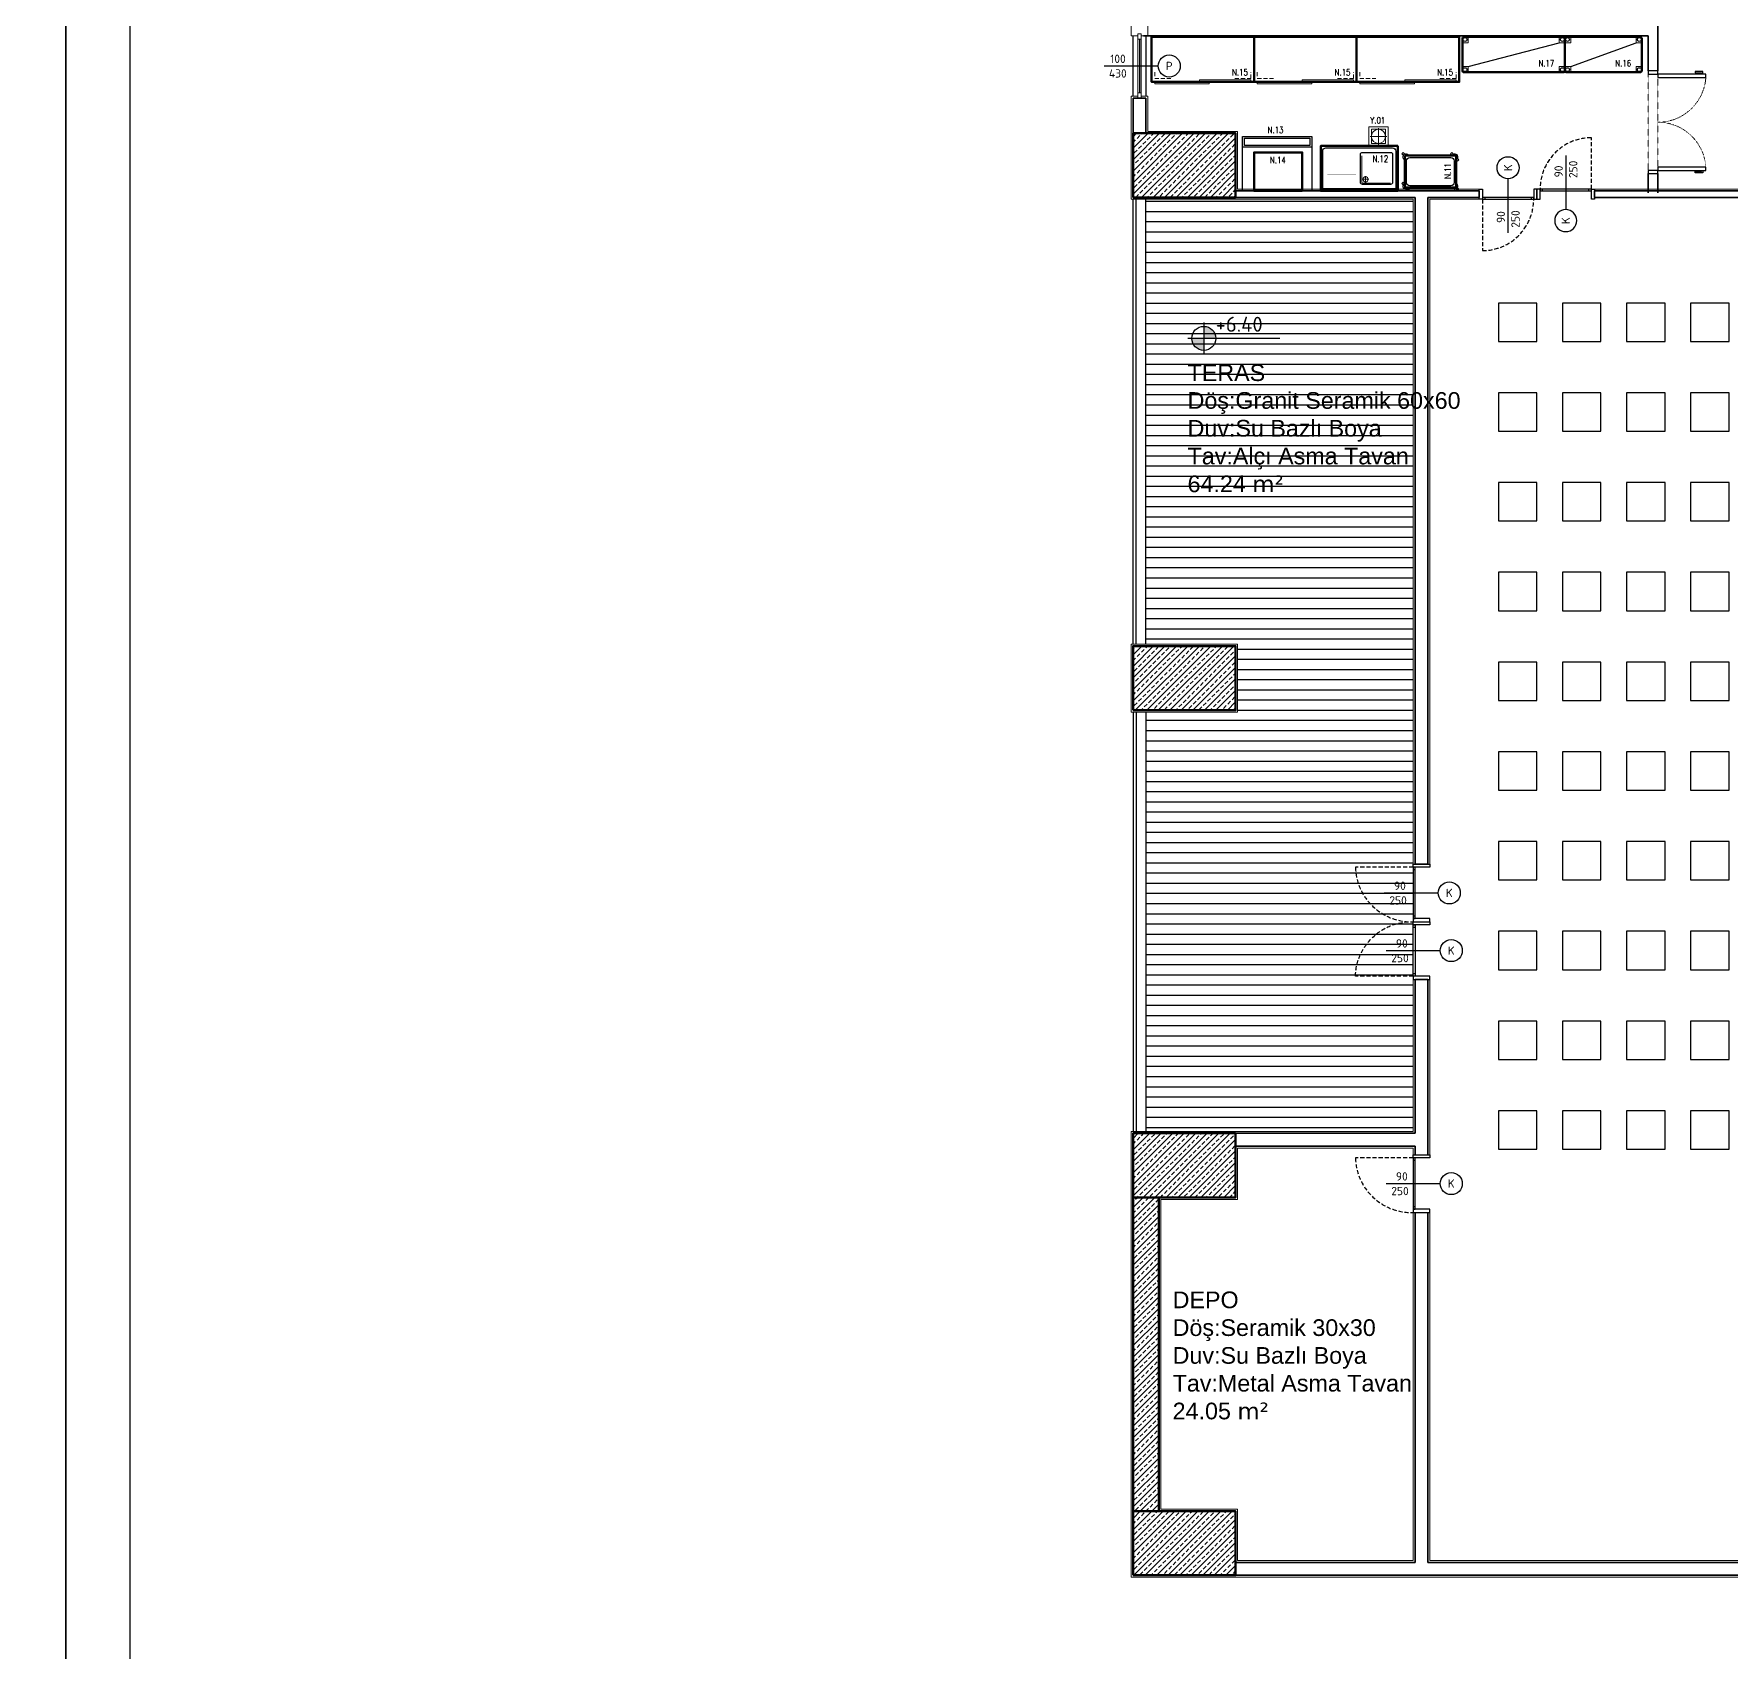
# Model space of a CAD drawing. Header units: millimetres. Extents: x 1443065 to 1517367, y 3763150 to 3779068.
# Drawn here: x 1484282 to 1486929, y 3765729 to 3768252 of the extents above; entities that cross this region are included whole.
import ezdxf
from ezdxf.enums import TextEntityAlignment as Align

# ---------------------------------------------------------------- set-up
doc = ezdxf.new("R2010")
doc.units = ezdxf.units.MM
for name, pattern in [('DASHED2', [0.375, 0.25, -0.125]), ('DOT', [0.25, 0, -0.25]), ('HIDDEN', [9.525, 6.35, -3.175])]:
    doc.linetypes.add(name, pattern=pattern)
for name, color, linetype, lineweight in [('-DWG_ANA', 7, 'Continuous', 50), ('-DWG_DETAY1', 7, 'Continuous', 25), ('-DWG_DETAY2', 7, 'Continuous', 15), ('-DWG_DETAY4', 7, 'DOT', 18), ('DUVAR', 2, 'Continuous', 35), ('k-cizgi', 7, 'Continuous', 0), ('KAPI', 32, 'Continuous', 25), ('kapi-acilis', 43, 'DOT', 15), ('MAHAL', 52, 'Continuous', 13), ('MERDIVEN', 4, 'Continuous', 20), ('NO', 7, 'Continuous', 30), ('PLAN', 253, 'Continuous', 15), ('SIVA', 3, 'Continuous', 9), ('TASIYICI', 170, 'Continuous', 50), ('TEFRIS', 165, 'Continuous', 15), ('yerizg-a', 7, 'Continuous', 15), ('yerizg-b', 7, 'Continuous', 9)]:
    doc.layers.add(name, color=color, linetype=linetype, lineweight=lineweight)
for name, color, linetype in [('BL-N', 30, 'Continuous'), ('BL-Y', 144, 'Continuous'), ('m-DOG_', 4, 'Continuous'), ('m-DOG_gor', 8, 'Continuous'), ('m-TAR_', 8, 'Continuous'), ('m-TAR_duvar', 8, 'Continuous'), ('m-TFR_vitrifiye', 1, 'Continuous'), ('m-YAZ_kot', 7, 'Continuous'), ('m-YAZ_pafta', 7, 'Continuous'), ('m-YAZ_poz', 7, 'Continuous'), ('YRNO', 7, 'Continuous')]:
    doc.layers.add(name, color=color, linetype=linetype)
doc.styles.add('mono', font='isocpeur.ttf')
doc.styles.add('ROMANS', font='romans.shx', dxfattribs={"width": 0.8})
doc.styles.get("Standard").update_dxf_attribs({"font": 'arial.ttf'})
pattern_1 = [(45, (67479.789, -87954.948), (-8.98025612, 8.98025612), []), (45, (67488.769, -87954.948), (-8.98025612, 8.98025612), [6.35, -3.175])]

# ---------------------------------------------------------------- blocks, each defined once
blk = doc.blocks.new('m-penpoz')
blk.add_line((0, -1.625), (0, 0))
blk.add_circle((0, 0.332), 0.332)
blk.add_attdef('POZNO', text='', height=0.18).set_placement((0, 0.332), align=Align.MIDDLE)
blk.add_attdef('WIDTH', text='', height=0.18, rotation=90).set_placement((0, -1.625), align=Align.BOTTOM_LEFT)
blk.add_attdef('HEIGHT', text='', height=0.18, rotation=90).set_placement((0.069, -1.625), align=Align.TOP_LEFT)
blk = doc.blocks.new('90lık')
at = {"layer": 'm-DOG_', "linetype": 'HIDDEN'}
blk.add_line((-5, 13), (-5, 103), dxfattribs=at)
at = {"layer": 'm-DOG_'}
for p, q in [((-81.2, 10), (-81.2, 13)), ((-8.8, 10), (-8.8, 13))]:
    blk.add_line(p, q, dxfattribs=at)
for points in [[(-90, -13), (-85, -13), (-85, 13), (-90, 13)], [(-5, 13), (-85, 13), (-85, 10), (-5, 10)], [(0, -13), (-5, -13), (-5, 13), (0, 13)]]:
    blk.add_lwpolyline(points, close=True, dxfattribs=at)
at = {"layer": 'm-DOG_', "linetype": 'HIDDEN'}
blk.add_arc((-2.7, 15.7), 87.4, 91.5314, 181.7408, dxfattribs=at)
blk = doc.blocks.new('m-plankot')
h = blk.add_hatch(color=256)
h.paths.add_polyline_path([(0, 0.144), (0, 0), (0.144, 0, 0.414214)])
h.paths.add_polyline_path([(0, -0.144), (0, 0), (-0.144, 0, 0.414214)])
for p, q in [((0.914, 0), (-0.192, 0)), ((0, 0.192), (0, -0.192))]:
    blk.add_line(p, q)
blk.add_circle((0, 0), 0.144)
blk.add_attdef('INCEKOT', (0.187, 0.1), '', height=0.18)
blk.add_attdef('KABAKOT', text='', height=0.18).set_placement((0.187, -0.1), align=Align.TOP_LEFT)
blk = doc.blocks.new('90lık Kqpı')
at = {"layer": 'm-DOG_', "linetype": 'HIDDEN'}
blk.add_line((-8, -5), (-88, -5), dxfattribs=at)
at = {"layer": 'm-DOG_'}
for p, q in [((-5, -8.8), (-8, -8.8)), ((-5, -81.2), (-8, -81.2))]:
    blk.add_line(p, q, dxfattribs=at)
for points in [[(8, 0), (8, -5), (-8, -5), (-8, 0)], [(-8, -5), (-8, -85), (-5, -85), (-5, -5)], [(8, -90), (8, -85), (-8, -85), (-8, -90)]]:
    blk.add_lwpolyline(points, close=True, dxfattribs=at)
at = {"layer": 'm-DOG_', "linetype": 'HIDDEN'}
blk.add_arc((-8, -5), 80, 180, 270, dxfattribs=at)
blk = doc.blocks.new('J-K216')
at = {"layer": 'KAPI', "linetype": 'Continuous'}
for points in [[(5, 80), (1, 80), (1, 68), (3, 68), (3, 78), (5, 78)], [(155, 80), (159, 80), (159, 68), (157, 68), (157, 78), (155, 78)]]:
    blk.add_lwpolyline(points, dxfattribs=at)
for points in [[(5, 10), (10, 10), (10, 85), (5, 85)], [(150, 10), (155, 10), (155, 85), (150, 85)]]:
    blk.add_lwpolyline(points, close=True, dxfattribs=at)
at = {"layer": 'kapi-acilis', "linetype": 'DOT'}
for centre, start, end in [((5, 10), 0, 90), ((155, 10), 90, 180)]:
    blk.add_arc(centre, 75, start, end, dxfattribs=at)
blk = doc.blocks.new('CAS-N302M')
at = {"layer": '-DWG_ANA', "color": 0}
blk.add_lwpolyline([(0, 0), (75, 0), (75, -60), (0, -60)], close=True, dxfattribs=at)
at = {"layer": 'NO', "linetype": 'Continuous', "style": 'ROMANS', "width": 0.8}
blk.add_attdef('NO', text='', height=10, dxfattribs=at).set_placement((38, -48), align=Align.MIDDLE)
blk = doc.blocks.new('CAS-D305')
at = {"layer": '-DWG_DETAY1', "color": 0}
for points in [[(108, 0), (108, -85), (0, -85), (0, 0)], [(3, -82), (3, -71), (105, -71), (105, -82)]]:
    blk.add_lwpolyline(points, close=True, dxfattribs=at)
blk.add_lwpolyline([(0, -68), (108, -68)], dxfattribs=at)
at = {"layer": '-DWG_DETAY4', "color": 0}
blk.add_lwpolyline([(16, 0), (91, 0), (91, -60), (16, -60)], close=True, dxfattribs=at)
at = {"layer": 'NO', "linetype": 'Continuous', "style": 'ROMANS', "width": 0.8}
blk.add_attdef('NO', text='', height=10, dxfattribs=at).set_placement((56.5, -95), align=Align.MIDDLE)
blk = doc.blocks.new('EK_55L')
at = {"layer": '-DWG_DETAY1', "color": 0}
blk.add_lwpolyline([(-22, -7), (22, -7, -0.414214), (25, -10), (25, -54, -0.414214), (22, -57), (-22, -57, -0.414214), (-25, -54), (-25, -10, -0.414214)], format="xyb", close=True, dxfattribs=at)
at = {"layer": '-DWG_DETAY2', "color": 0, "const_width": 1.5}
blk.add_lwpolyline([(20, -9), (-21, -9, 0.414214), (-23, -11), (-23, -54)], format="xyb", dxfattribs=at)
at = {"layer": '-DWG_DETAY2', "color": 0}
for points in [[(-22, -15), (-12, -15)], [(-17, -10), (-17, -20)]]:
    blk.add_lwpolyline(points, dxfattribs=at)
blk.add_circle((-17, -15), 4, dxfattribs=at)
blk = doc.blocks.new('E_120')
at = {"layer": '-DWG_ANA', "color": 0}
blk.add_lwpolyline([(0, -70), (0, 0), (120, 0), (120, -70)], close=True, dxfattribs=at)
at = {"layer": '-DWG_DETAY1', "color": 0}
blk.add_lwpolyline([(3, -62), (3, -3), (117, -3), (117, -62, -0.414214), (112, -67), (8, -67, -0.414214)], format="xyb", close=True, dxfattribs=at)
blk = doc.blocks.new('E1N120L')
at = {"layer": '-DWG_DETAY1', "color": 0, "const_width": 0.1}
for points in [[(65, -15), (110, -15, -0.36819)], [(65, -20), (110, -20, -0.36819)], [(65, -25), (110, -25, -0.36819)], [(65, -30), (110, -30, -0.36819)], [(65, -35), (110, -35, -0.36819)], [(65, -40), (110, -40, -0.36819)], [(65, -45), (110, -45, -0.36819)], [(65, -50), (110, -50, -0.36819)], [(65, -55), (110, -55, -0.36819)]]:
    blk.add_lwpolyline(points, format="xyb", dxfattribs=at)
at = {"layer": '-DWG_DETAY1', "color": 0, "linetype": 'Continuous', "rotation": 270}
blk.add_blockref('EK_55L', (65, -35), dxfattribs=at)
at = {"layer": 'PLAN', "color": 0, "linetype": 'Continuous'}
blk.add_blockref('E_120', (0, 0), dxfattribs=at)
at = {"layer": 'NO', "linetype": 'Continuous', "style": 'ROMANS', "width": 0.8}
blk.add_attdef('NO', text='', height=10, dxfattribs=at).set_placement((27, -50), align=Align.MIDDLE)
blk = doc.blocks.new('IDD166')
at = {"layer": '-DWG_ANA', "color": 0}
blk.add_lwpolyline([(3, 0), (157, 0, -0.414214), (160, -3), (160, -52, -0.414214), (157, -55), (3, -55, -0.414214), (0, -52), (0, -3, -0.414214)], format="xyb", close=True, dxfattribs=at)
at = {"layer": '-DWG_DETAY1', "color": 0}
blk.add_lwpolyline([(9, -46), (151, -9)], dxfattribs=at)
for centre in [(4, -4), (156, -4), (4, -51), (156, -51)]:
    blk.add_circle(centre, 3, dxfattribs=at)
at = {"layer": '-DWG_DETAY2', "color": 0, "linetype": 'Continuous'}
for points in [[(0, -9), (9, -9), (9, 0)], [(151, 0), (151, -9), (160, -9)], [(0, -46), (9, -46), (9, -55)], [(160, -46), (151, -46), (151, -55)]]:
    blk.add_lwpolyline(points, dxfattribs=at)
at = {"layer": 'NO', "linetype": 'Continuous', "style": 'ROMANS', "width": 0.8}
blk.add_attdef('NO', text='', height=10, dxfattribs=at).set_placement((131, -41), align=Align.MIDDLE)
blk = doc.blocks.new('Y-SIFON')
at = {"layer": 'yerizg-a', "color": 0, "linetype": 'Continuous'}
blk.add_circle((0, 0), 11, dxfattribs=at)
at = {"layer": 'yerizg-b', "color": 0, "linetype": 'DASHED2'}
for points in [[(-13, 0), (13, 0)], [(0, 13), (0, -13)]]:
    blk.add_lwpolyline(points, dxfattribs=at)
blk = doc.blocks.new('1bs-yk33a')
at = {"layer": 'yerizg-a', "color": 0}
blk.add_lwpolyline([(0, 0), (30, 0), (30, -30), (0, -30)], close=True, dxfattribs=at)
at = {"layer": 'yerizg-b', "color": 0}
blk.add_lwpolyline([(4, -4), (26, -4), (26, -26), (4, -26)], close=True, dxfattribs=at)
at = {"layer": 'PLAN', "color": 0, "linetype": 'Continuous'}
blk.add_blockref('Y-SIFON', (15, -15), dxfattribs=at)
at = {"layer": 'YRNO', "linetype": 'Continuous', "style": 'ROMANS', "width": 0.8}
blk.add_attdef('YRNO', text='', height=10, dxfattribs=at).set_placement((16, -40), align=Align.MIDDLE)
blk = doc.blocks.new('ASN100')
at = {"layer": '-DWG_ANA', "color": 0, "linetype": 'Continuous'}
blk.add_lwpolyline([(50, 0), (50, -80), (0, -80), (0, 0)], close=True, dxfattribs=at)
at = {"layer": '-DWG_DETAY1', "color": 0}
blk.add_lwpolyline([(47, -8), (47, -72, -0.414214), (42, -77), (8, -77, -0.414214), (3, -72), (3, -8, -0.414214), (8, -3), (42, -3, -0.414214)], format="xyb", close=True, dxfattribs=at)
at = {"layer": '-DWG_DETAY2', "color": 0, "linetype": 'HIDDEN'}
for points in [[(3.4, 1.4), (6.5, 4.5), (8.6, 2.4), (5.5, -0.8)], [(49.4, 1.4), (52.5, 4.5), (54.6, 2.4), (51.5, -0.8)], [(-1.4, -2.4), (-4.5, -5.5), (-2.4, -7.6), (0.8, -4.5)], [(-1.4, -79.4), (-4.5, -82.5), (-2.4, -84.6), (0.8, -81.5)], [(44.6, -79.4), (41.5, -82.5), (43.6, -84.6), (46.8, -81.5)], [(49.4, -74.6), (52.5, -71.5), (54.6, -73.6), (51.5, -76.8)]]:
    blk.add_lwpolyline(points, dxfattribs=at)
at = {"layer": '-DWG_DETAY2', "color": 0}
for centre, start, end in [((2, -2), 23.5782, 246.4218), ((48, -2), 293.5782, 156.4218), ((2, -78), 113.5782, 336.4218), ((48, -78), 203.5782, 66.4218)]:
    blk.add_arc(centre, 5, start, end, dxfattribs=at)
at = {"layer": 'NO', "linetype": 'Continuous', "style": 'ROMANS', "width": 0.8}
blk.add_attdef('NO', text='', height=10, dxfattribs=at).set_placement((26, -67), align=Align.MIDDLE)
blk = doc.blocks.new('IDD126-K')
at = {"layer": '-DWG_ANA', "color": 0}
blk.add_lwpolyline([(3, 0), (117, 0, -0.414214), (120, -3), (120, -52, -0.414214), (117, -55), (3, -55, -0.414214), (0, -52), (0, -3, -0.414214)], format="xyb", close=True, dxfattribs=at)
at = {"layer": '-DWG_DETAY1', "color": 0}
blk.add_lwpolyline([(9, -46), (111, -9)], dxfattribs=at)
for centre in [(4, -4), (116, -4), (4, -51), (116, -51)]:
    blk.add_circle(centre, 3, dxfattribs=at)
at = {"layer": '-DWG_DETAY2', "color": 0, "linetype": 'Continuous'}
for points in [[(0, -9), (9, -9), (9, 0)], [(111, 0), (111, -9), (120, -9)], [(0, -46), (9, -46), (9, -55)], [(120, -46), (111, -46), (111, -55)]]:
    blk.add_lwpolyline(points, dxfattribs=at)
at = {"layer": 'NO', "linetype": 'Continuous', "style": 'ROMANS', "width": 0.8}
blk.add_attdef('NO', text='', height=10, dxfattribs=at).set_placement((91, -41), align=Align.MIDDLE)
blk = doc.blocks.new('TCS160-S')
at = {"layer": '-DWG_ANA', "color": 0}
blk.add_lwpolyline([(0, 0), (160, 0), (160, -70), (0, -70)], close=True, dxfattribs=at)
at = {"layer": '-DWG_DETAY2', "color": 0, "linetype": 'HIDDEN'}
for points in [[(5, -55), (5, -65), (30, -65)], [(130, -65), (155, -65), (155, -55)]]:
    blk.add_lwpolyline(points, dxfattribs=at)
at = {"layer": '-DWG_DETAY2', "color": 0, "linetype": 'Continuous'}
for points in [[(5, -70), (5, -73), (90, -73), (90, -70)], [(75, -67), (75, -70), (155, -70), (155, -67)]]:
    blk.add_lwpolyline(points, close=True, dxfattribs=at)
at = {"layer": 'NO', "linetype": 'Continuous', "style": 'ROMANS', "width": 0.8}
blk.add_attdef('NO', text='', height=10, dxfattribs=at).set_placement((138, -55), align=Align.MIDDLE)

msp = doc.modelspace()

# ---------------------------------------------------------------- hatches: boundary and pattern name
at = {"layer": 'm-TAR_'}
h = msp.add_hatch(dxfattribs=at)
h.set_pattern_fill('LINE', color=256, scale=5)
h.set_pattern_definition([(0, (-15163.951, -59043.389), (0, 15.875), [])])
edge = h.paths.add_edge_path()
edge.add_line((1486017.1, 3767993.6), (1486017.1, 3767299.6))
edge.add_line((1486017.1, 3767299.6), (1486160.1, 3767299.6))
edge.add_line((1486160.1, 3767299.6), (1486160.1, 3767193.6))
edge.add_line((1486160.1, 3767193.6), (1486017.1, 3767193.6))
edge.add_line((1486017.1, 3767193.6), (1486017.1, 3766539.6))
edge.add_line((1486017.1, 3766539.6), (1486434.1, 3766539.6))
edge.add_line((1486434.1, 3766539.6), (1486434.1, 3767993.6))
edge.add_line((1486434.1, 3767993.6), (1486017.1, 3767993.6))
at = {"layer": 'm-TAR_duvar'}
h = msp.add_hatch(dxfattribs=at)
h.set_pattern_fill('ANSI33', color=256, scale=2)
h.set_pattern_definition(pattern_1)
h.paths.add_polyline_path([(1486157.1, 3768096.6), (1485997.1, 3768096.6), (1485997.1, 3767996.6), (1486157.1, 3767996.6)])
h = msp.add_hatch(dxfattribs=at)
h.set_pattern_fill('ANSI33', color=256, scale=2)
h.set_pattern_definition(pattern_1)
h.paths.add_polyline_path([(1486157.1, 3767296.6), (1485997.1, 3767296.6), (1485997.1, 3767196.6), (1486157.1, 3767196.6)])
h = msp.add_hatch(dxfattribs=at)
h.set_pattern_fill('ANSI33', color=256, scale=2)
h.set_pattern_definition(pattern_1)
h.paths.add_polyline_path([(1486157.1, 3766536.6), (1485997.1, 3766536.6), (1485997.1, 3766436.6), (1486157.1, 3766436.6)])
h = msp.add_hatch(dxfattribs=at)
h.set_pattern_fill('ANSI33', color=256, scale=2)
h.set_pattern_definition(pattern_1)
h.paths.add_polyline_path([(1486037.1, 3766436.6), (1485997.1, 3766436.6), (1485997.1, 3765947.1), (1486037.1, 3765947.1)])
h = msp.add_hatch(dxfattribs=at)
h.set_pattern_fill('ANSI33', color=256, scale=2)
h.set_pattern_definition(pattern_1)
h.paths.add_polyline_path([(1486157.1, 3765947.1), (1485997.1, 3765947.1), (1485997.1, 3765847.1), (1486157.1, 3765847.1)])

# ---------------------------------------------------------------- linework, layer by layer
at = {"layer": 'DUVAR'}
for p, q in [((1486815.9, 3768498.6), (1486815.9, 3768193.8)), ((1486013.3, 3768248.6), (1486800.9, 3768248.6)), ((1486800.9, 3768248.6), (1486800.9, 3768193.8)), ((1485997.1, 3768151.6), (1485997.1, 3768096.6)), ((1485997.1, 3768151.6), (1486017.1, 3768151.6)), ((1486017.1, 3768151.6), (1486017.1, 3768096.6)), ((1486815.9, 3768033.8), (1486815.9, 3768003.6)), ((1486537.1, 3768006.6), (1486157.1, 3768006.6)), ((1486437.1, 3767996.6), (1486157.1, 3767996.6)), ((1486437.1, 3767996.6), (1486437.1, 3766956.6)), ((1486537.1, 3767996.6), (1486457.1, 3767996.6)), ((1486457.1, 3767996.6), (1486457.1, 3766956.6)), ((1486537.1, 3767996.6), (1486537.1, 3768006.6)), ((1488437.1, 3768006.6), (1486717.1, 3768006.6)), ((1486717.1, 3767996.6), (1486717.1, 3768006.6)), ((1488497.3, 3767996.6), (1486717.1, 3767996.6)), ((1486437.1, 3766956.6), (1486457.1, 3766956.6)), ((1486437.1, 3766776.6), (1486437.1, 3766536.6)), ((1486437.1, 3766776.6), (1486457.1, 3766776.6)), ((1486457.1, 3766776.6), (1486457.1, 3766503.2)), ((1486157.1, 3766536.6), (1486437.1, 3766536.6)), ((1486157.1, 3766516.6), (1486437.1, 3766516.6)), ((1486437.1, 3766516.6), (1486437.1, 3766503.2)), ((1486437.1, 3766413.2), (1486437.1, 3765867.1)), ((1486457.1, 3766413.2), (1486457.1, 3765867.1)), ((1486157.1, 3765867.1), (1486437.1, 3765867.1)), ((1486157.1, 3765847.1), (1488437.1, 3765847.1)), ((1486457.1, 3765867.1), (1488437.1, 3765867.1))]:
    msp.add_line(p, q, dxfattribs=at)
msp.add_lwpolyline([(1486800.9, 3768033.8), (1486800.9, 3768003.6)], dxfattribs=at)
at = {"layer": 'k-cizgi'}
for p, q in [((1486800.9, 3768193.8), (1486815.9, 3768193.8)), ((1486800.9, 3768033.8), (1486815.9, 3768033.8))]:
    msp.add_line(p, q, dxfattribs=at)
at = {"layer": 'k-cizgi', "linetype": 'DOT'}
msp.add_lwpolyline([(1486815.9, 3768193.8), (1486815.9, 3768033.8), (1486800.9, 3768033.8), (1486800.9, 3768193.8)], dxfattribs=at)
at = {"layer": 'KAPI'}
for points in [[(1486800.9, 3768193.8), (1486800.9, 3768188.8), (1486815.9, 3768188.8), (1486815.9, 3768193.8)], [(1486800.9, 3768038.8), (1486800.9, 3768033.8), (1486815.9, 3768033.8), (1486815.9, 3768038.8)]]:
    msp.add_lwpolyline(points, close=True, dxfattribs=at)
at = {"layer": 'm-DOG_gor', "linetype": 'Continuous'}
for p, q in [((1485997.1, 3768154.6), (1485997.1, 3768248.6)), ((1486007.1, 3768243.6), (1486007.1, 3768159.6)), ((1486017.1, 3768248.6), (1486017.1, 3768154.6))]:
    msp.add_line(p, q, dxfattribs=at)
at = {"layer": 'm-TFR_vitrifiye'}
for p, q in [((1485997.1, 3767299.6), (1485997.1, 3767993.6)), ((1486002.1, 3767299.6), (1486002.1, 3767993.6)), ((1486017.1, 3767299.6), (1486017.1, 3767993.6)), ((1486627, 3767831.8), (1486567, 3767831.8)), ((1486727, 3767831.8), (1486667, 3767831.8)), ((1486827, 3767831.8), (1486767, 3767831.8)), ((1486927, 3767831.8), (1486867, 3767831.8)), ((1486627, 3767691.8), (1486567, 3767691.8)), ((1486727, 3767691.8), (1486667, 3767691.8)), ((1486827, 3767691.8), (1486767, 3767691.8)), ((1486927, 3767691.8), (1486867, 3767691.8)), ((1486627, 3767551.8), (1486567, 3767551.8)), ((1486727, 3767551.8), (1486667, 3767551.8)), ((1486827, 3767551.8), (1486767, 3767551.8)), ((1486927, 3767551.8), (1486867, 3767551.8)), ((1486627, 3767411.8), (1486567, 3767411.8)), ((1486627, 3767411.8), (1486567, 3767411.8)), ((1486727, 3767411.8), (1486667, 3767411.8)), ((1486727, 3767411.8), (1486667, 3767411.8)), ((1486827, 3767411.8), (1486767, 3767411.8)), ((1486827, 3767411.8), (1486767, 3767411.8)), ((1486927, 3767411.8), (1486867, 3767411.8)), ((1486927, 3767411.8), (1486867, 3767411.8)), ((1486627, 3767271.8), (1486567, 3767271.8)), ((1486727, 3767271.8), (1486667, 3767271.8)), ((1486827, 3767271.8), (1486767, 3767271.8)), ((1486927, 3767271.8), (1486867, 3767271.8)), ((1485997.1, 3767193.6), (1485997.1, 3766539.6)), ((1486002.1, 3767193.6), (1486002.1, 3766539.6)), ((1486017.1, 3767193.6), (1486017.1, 3766539.6)), ((1486627, 3767131.8), (1486567, 3767131.8)), ((1486727, 3767131.8), (1486667, 3767131.8)), ((1486827, 3767131.8), (1486767, 3767131.8)), ((1486927, 3767131.8), (1486867, 3767131.8)), ((1486627, 3766991.8), (1486567, 3766991.8)), ((1486627, 3766991.8), (1486567, 3766991.8)), ((1486727, 3766991.8), (1486667, 3766991.8)), ((1486727, 3766991.8), (1486667, 3766991.8)), ((1486827, 3766991.8), (1486767, 3766991.8)), ((1486827, 3766991.8), (1486767, 3766991.8)), ((1486927, 3766991.8), (1486867, 3766991.8)), ((1486927, 3766991.8), (1486867, 3766991.8)), ((1486627, 3766851.8), (1486567, 3766851.8)), ((1486727, 3766851.8), (1486667, 3766851.8)), ((1486827, 3766851.8), (1486767, 3766851.8)), ((1486927, 3766851.8), (1486867, 3766851.8)), ((1486627, 3766711.8), (1486567, 3766711.8)), ((1486727, 3766711.8), (1486667, 3766711.8)), ((1486827, 3766711.8), (1486767, 3766711.8)), ((1486927, 3766711.8), (1486867, 3766711.8)), ((1486627, 3766571.8), (1486567, 3766571.8)), ((1486727, 3766571.8), (1486667, 3766571.8)), ((1486827, 3766571.8), (1486767, 3766571.8)), ((1486927, 3766571.8), (1486867, 3766571.8)), ((1486002.1, 3766536.6), (1486002.1, 3766536.6))]:
    msp.add_line(p, q, dxfattribs=at)
for points in [[(1486567, 3767831.8), (1486567, 3767771.8), (1486627, 3767771.8), (1486627, 3767831.8)], [(1486667, 3767831.8), (1486667, 3767771.8), (1486727, 3767771.8), (1486727, 3767831.8)], [(1486767, 3767831.8), (1486767, 3767771.8), (1486827, 3767771.8), (1486827, 3767831.8)], [(1486867, 3767831.8), (1486867, 3767771.8), (1486927, 3767771.8), (1486927, 3767831.8)], [(1486567, 3767691.8), (1486567, 3767631.8), (1486627, 3767631.8), (1486627, 3767691.8)], [(1486667, 3767691.8), (1486667, 3767631.8), (1486727, 3767631.8), (1486727, 3767691.8)], [(1486767, 3767691.8), (1486767, 3767631.8), (1486827, 3767631.8), (1486827, 3767691.8)], [(1486867, 3767691.8), (1486867, 3767631.8), (1486927, 3767631.8), (1486927, 3767691.8)], [(1486567, 3767551.8), (1486567, 3767491.8), (1486627, 3767491.8), (1486627, 3767551.8)], [(1486667, 3767551.8), (1486667, 3767491.8), (1486727, 3767491.8), (1486727, 3767551.8)], [(1486767, 3767551.8), (1486767, 3767491.8), (1486827, 3767491.8), (1486827, 3767551.8)], [(1486867, 3767551.8), (1486867, 3767491.8), (1486927, 3767491.8), (1486927, 3767551.8)], [(1486567, 3767411.8), (1486567, 3767351.8), (1486627, 3767351.8), (1486627, 3767411.8)], [(1486567, 3767411.8), (1486567, 3767351.8), (1486627, 3767351.8), (1486627, 3767411.8)], [(1486667, 3767411.8), (1486667, 3767351.8), (1486727, 3767351.8), (1486727, 3767411.8)], [(1486667, 3767411.8), (1486667, 3767351.8), (1486727, 3767351.8), (1486727, 3767411.8)], [(1486767, 3767411.8), (1486767, 3767351.8), (1486827, 3767351.8), (1486827, 3767411.8)], [(1486767, 3767411.8), (1486767, 3767351.8), (1486827, 3767351.8), (1486827, 3767411.8)], [(1486867, 3767411.8), (1486867, 3767351.8), (1486927, 3767351.8), (1486927, 3767411.8)], [(1486867, 3767411.8), (1486867, 3767351.8), (1486927, 3767351.8), (1486927, 3767411.8)], [(1486567, 3767271.8), (1486567, 3767211.8), (1486627, 3767211.8), (1486627, 3767271.8)], [(1486667, 3767271.8), (1486667, 3767211.8), (1486727, 3767211.8), (1486727, 3767271.8)], [(1486767, 3767271.8), (1486767, 3767211.8), (1486827, 3767211.8), (1486827, 3767271.8)], [(1486867, 3767271.8), (1486867, 3767211.8), (1486927, 3767211.8), (1486927, 3767271.8)], [(1486567, 3767131.8), (1486567, 3767071.8), (1486627, 3767071.8), (1486627, 3767131.8)], [(1486667, 3767131.8), (1486667, 3767071.8), (1486727, 3767071.8), (1486727, 3767131.8)], [(1486767, 3767131.8), (1486767, 3767071.8), (1486827, 3767071.8), (1486827, 3767131.8)], [(1486867, 3767131.8), (1486867, 3767071.8), (1486927, 3767071.8), (1486927, 3767131.8)], [(1486567, 3766991.8), (1486567, 3766931.8), (1486627, 3766931.8), (1486627, 3766991.8)], [(1486567, 3766991.8), (1486567, 3766931.8), (1486627, 3766931.8), (1486627, 3766991.8)], [(1486667, 3766991.8), (1486667, 3766931.8), (1486727, 3766931.8), (1486727, 3766991.8)], [(1486667, 3766991.8), (1486667, 3766931.8), (1486727, 3766931.8), (1486727, 3766991.8)], [(1486767, 3766991.8), (1486767, 3766931.8), (1486827, 3766931.8), (1486827, 3766991.8)], [(1486767, 3766991.8), (1486767, 3766931.8), (1486827, 3766931.8), (1486827, 3766991.8)], [(1486867, 3766991.8), (1486867, 3766931.8), (1486927, 3766931.8), (1486927, 3766991.8)], [(1486867, 3766991.8), (1486867, 3766931.8), (1486927, 3766931.8), (1486927, 3766991.8)], [(1486567, 3766851.8), (1486567, 3766791.8), (1486627, 3766791.8), (1486627, 3766851.8)], [(1486667, 3766851.8), (1486667, 3766791.8), (1486727, 3766791.8), (1486727, 3766851.8)], [(1486767, 3766851.8), (1486767, 3766791.8), (1486827, 3766791.8), (1486827, 3766851.8)], [(1486867, 3766851.8), (1486867, 3766791.8), (1486927, 3766791.8), (1486927, 3766851.8)], [(1486567, 3766711.8), (1486567, 3766651.8), (1486627, 3766651.8), (1486627, 3766711.8)], [(1486667, 3766711.8), (1486667, 3766651.8), (1486727, 3766651.8), (1486727, 3766711.8)], [(1486767, 3766711.8), (1486767, 3766651.8), (1486827, 3766651.8), (1486827, 3766711.8)], [(1486867, 3766711.8), (1486867, 3766651.8), (1486927, 3766651.8), (1486927, 3766711.8)], [(1486567, 3766571.8), (1486567, 3766511.8), (1486627, 3766511.8), (1486627, 3766571.8)], [(1486667, 3766571.8), (1486667, 3766511.8), (1486727, 3766511.8), (1486727, 3766571.8)], [(1486767, 3766571.8), (1486767, 3766511.8), (1486827, 3766511.8), (1486827, 3766571.8)], [(1486867, 3766571.8), (1486867, 3766511.8), (1486927, 3766511.8), (1486927, 3766571.8)]]:
    msp.add_lwpolyline(points, dxfattribs=at)
at = {"layer": 'm-YAZ_pafta'}
for points in [[(1470576.3, 3773149.7), (1484332.1, 3773149.7), (1484332.1, 3763149.7), (1470576.3, 3763149.7)], [(1484332.1, 3773149.7), (1495343.9, 3773149.7), (1495343.9, 3763149.7), (1484332.1, 3763149.7)], [(1484432.1, 3773049.7), (1495243.9, 3773049.7), (1495243.9, 3763249.7), (1484432.1, 3763249.7)], [(1484432.1, 3773049.7), (1495243.9, 3773049.7), (1495243.9, 3763249.7), (1484432.1, 3763249.7)]]:
    msp.add_lwpolyline(points, close=True, dxfattribs=at)
at = {"layer": 'MERDIVEN'}
for points in [[(1486009.6, 3768243.6), (1486009.6, 3768251.6), (1486004.6, 3768251.6), (1486004.6, 3768243.6)], [(1486009.6, 3768159.6), (1486009.6, 3768243.6), (1486004.6, 3768243.6), (1486004.6, 3768159.6)], [(1486009.6, 3768151.6), (1486009.6, 3768159.6), (1486004.6, 3768159.6), (1486004.6, 3768151.6)]]:
    msp.add_lwpolyline(points, close=True, dxfattribs=at)
at = {"layer": 'SIVA'}
for p, q in [((1486460.1, 3766776.6), (1486460.1, 3766498.2)), ((1486160.1, 3766513.6), (1486434.1, 3766513.6)), ((1486434.1, 3766513.6), (1486434.1, 3765870.1)), ((1486460.1, 3766418.2), (1486460.1, 3765870.1)), ((1486160.1, 3765870.1), (1486434.1, 3765870.1)), ((1486460.1, 3765870.1), (1488434.1, 3765870.1))]:
    msp.add_line(p, q, dxfattribs=at)
for points in [[(1486717.1, 3768009.6), (1488434.1, 3768009.6), (1488434.1, 3768099.6), (1488494.1, 3768099.6), (1488494.1, 3769148.7), (1487264.1, 3769148.7), (1487264.1, 3769156.7)], [(1486004.6, 3768248.6), (1485994.1, 3768248.6), (1485994.1, 3768354.6), (1486004.6, 3768354.6)], [(1486009.6, 3768354.6), (1486020.1, 3768354.6), (1486020.1, 3768248.6), (1486009.6, 3768248.6)], [(1485994.1, 3767993.6), (1485994.1, 3768154.6), (1486004.6, 3768154.6)], [(1486537.1, 3768009.6), (1486160.1, 3768009.6), (1486160.1, 3768099.6), (1486020.1, 3768099.6), (1486020.1, 3768154.6), (1486009.6, 3768154.6)], [(1486169.6, 3767993.6), (1485994.1, 3767993.6)], [(1486434.1, 3766956.6), (1486434.1, 3767993.6), (1486169.6, 3767993.6)], [(1486537.1, 3767993.6), (1486460.1, 3767993.6), (1486460.1, 3766956.6)], [(1489446.4, 3765854.6), (1489446.4, 3765844.1), (1485994.1, 3765844.1), (1485994.1, 3766539.6), (1486434.1, 3766539.6), (1486434.1, 3766776.6)], [(1486160.1, 3766513.6), (1486160.1, 3766433.6), (1486040.1, 3766433.6), (1486040.1, 3765950.1), (1486160.1, 3765950.1), (1486160.1, 3765870.1)]]:
    msp.add_lwpolyline(points, dxfattribs=at)
msp.add_lwpolyline([(1485994.1, 3767193.6), (1486160.1, 3767193.6), (1486160.1, 3767299.6), (1485994.1, 3767299.6)], close=True, dxfattribs=at)
at = {"layer": 'TASIYICI'}
for p, q in [((1485997.1, 3766436.6), (1485997.1, 3765947.1)), ((1486037.1, 3766436.6), (1486037.1, 3765947.1))]:
    msp.add_line(p, q, dxfattribs=at)
for points in [[(1485997.1, 3767996.6), (1486157.1, 3767996.6), (1486157.1, 3768096.6), (1485997.1, 3768096.6)], [(1485997.1, 3767196.6), (1486157.1, 3767196.6), (1486157.1, 3767296.6), (1485997.1, 3767296.6)], [(1485997.1, 3766436.6), (1486157.1, 3766436.6), (1486157.1, 3766536.6), (1485997.1, 3766536.6)], [(1485997.1, 3765847.1), (1486157.1, 3765847.1), (1486157.1, 3765947.1), (1485997.1, 3765947.1)]]:
    msp.add_lwpolyline(points, close=True, dxfattribs=at)

# ---------------------------------------------------------------- block references
at = {"rotation": 270}
msp.add_blockref('J-K216', (1486805.9, 3768193.8), dxfattribs=at)
at = {"layer": 'BL-N'}
for name, p, values in [('TCS160-S', (1486025.9, 3768246.8), {'NO': 'N.15'}), ('TCS160-S', (1486185.9, 3768246.8), {'NO': 'N.15'}), ('TCS160-S', (1486345.9, 3768246.8), {'NO': 'N.15'}), ('IDD166', (1486510.9, 3768246.8), {'NO': 'N.17'}), ('IDD126-K', (1486670.9, 3768246.8), {'NO': 'N.16'})]:
    msp.add_blockref(name, p, dxfattribs=at).add_auto_attribs(values)
ref = msp.add_blockref('CAS-D305', (1486275.9, 3768006.8), dxfattribs=dict(at, rotation=180))
ref.add_attrib('NO', 'N.13', dxfattribs={"layer": 'NO', "linetype": 'Continuous', "height": 10, "style": 'ROMANS', "width": 0.8}).set_placement((1486219.4, 3768101.8), align=Align.MIDDLE)
ref = msp.add_blockref('CAS-N302M', (1486260.9, 3768006.8), dxfattribs=dict(at, rotation=180))
ref.add_attrib('NO', 'N.14', dxfattribs={"layer": 'NO', "linetype": 'Continuous', "height": 10, "style": 'ROMANS', "width": 0.8}).set_placement((1486222.9, 3768054.8), align=Align.MIDDLE)
ref = msp.add_blockref('E1N120L', (1486409.9, 3768006.8), dxfattribs=dict(at, rotation=180))
ref.add_attrib('NO', 'N.12', dxfattribs={"layer": 'NO', "linetype": 'Continuous', "height": 10, "style": 'ROMANS', "width": 0.8}).set_placement((1486382.9, 3768056.8), align=Align.MIDDLE)
at = {"layer": 'BL-N', "rotation": 90}
msp.add_blockref('ASN100', (1486420.9, 3768011.8), dxfattribs=at).add_auto_attribs({'NO': 'N.11'})
at = {"layer": 'BL-Y'}
ref = msp.add_blockref('1bs-yk33a', (1486394.9, 3768076.8), dxfattribs=dict(at, rotation=180))
ref.add_attrib('YRNO', 'Y.01', dxfattribs={"layer": 'YRNO', "linetype": 'Continuous', "height": 10, "style": 'ROMANS', "width": 0.8}).set_placement((1486378.9, 3768116.8), align=Align.MIDDLE)
at = {"layer": 'm-TFR_vitrifiye', "rotation": 90.00045059746789}
for p in [(1486447.1, 3766956.6), (1486447.1, 3766503.2)]:
    msp.add_blockref('90lık', p, dxfattribs=at)
at = {"layer": 'm-TFR_vitrifiye', "xscale": -1, "rotation": 89.99954940253218}
msp.add_blockref('90lık', (1486447.1, 3766776.6), dxfattribs=at)
at = {"layer": 'm-YAZ_kot'}
ref = msp.add_blockref('m-plankot', (1486107.4, 3767776.7), dxfattribs=dict(at, xscale=129.9375, yscale=129.9375, zscale=129.9375))
ref.add_attrib('INCEKOT', '+6.40', dxfattribs={"layer": '0', "height": 23.39, "rotation": 0, "style": 'mono'}).set_placement((1486125.9, 3767780), align=Align.BOTTOM_LEFT)
at = {"layer": 'm-YAZ_poz'}
ref = msp.add_blockref('m-penpoz', (1486036.2, 3768201.6), dxfattribs=dict(at, xscale=51.83999999999998, yscale=51.83999999999998, zscale=51.83999999999998, rotation=270.0004505966874))
ref.add_attrib('WIDTH', '100', dxfattribs={"layer": '0', "height": 12.96, "style": 'mono'}).set_placement((1485985.6, 3768202.4), align=Align.BOTTOM_RIGHT)
ref.add_attrib('HEIGHT', '430', dxfattribs={"layer": '0', "height": 12.96, "style": 'mono'}).set_placement((1485987.1, 3768179.6), align=Align.BOTTOM_RIGHT)
ref.add_attrib('POZNO', 'P', dxfattribs={"layer": '0', "height": 13, "style": 'mono'}).set_placement((1486053.4, 3768201.6), align=Align.MIDDLE_CENTER)
ref = msp.add_blockref('m-penpoz', (1486036.2, 3768201.6), dxfattribs=dict(at, xscale=51.83999999999998, yscale=51.83999999999998, zscale=51.83999999999998, rotation=270.0004505966874))
ref.add_attrib('WIDTH', '100', dxfattribs={"layer": '0', "height": 12.96, "style": 'mono'}).set_placement((1485985.6, 3768202.4), align=Align.BOTTOM_RIGHT)
ref.add_attrib('HEIGHT', '430', dxfattribs={"layer": '0', "height": 12.96, "style": 'mono'}).set_placement((1485987.1, 3768179.6), align=Align.BOTTOM_RIGHT)
ref.add_attrib('POZNO', 'P', dxfattribs={"layer": '0', "height": 13, "style": 'mono'}).set_placement((1486053.4, 3768201.6), align=Align.MIDDLE_CENTER)
ref = msp.add_blockref('m-penpoz', (1486582.1, 3768025.6), dxfattribs=dict(at, xscale=51.83999999999998, yscale=51.83999999999998, zscale=51.83999999999998, rotation=0.0004505966874107999))
ref.add_attrib('WIDTH', '90', dxfattribs={"layer": '0', "height": 12.96, "rotation": 90, "style": 'mono'}).set_placement((1486581.3, 3767975.1), align=Align.BOTTOM_RIGHT)
ref.add_attrib('HEIGHT', '250', dxfattribs={"layer": '0', "height": 12.96, "rotation": 90, "style": 'mono'}).set_placement((1486604.1, 3767976.5), align=Align.BOTTOM_RIGHT)
ref.add_attrib('POZNO', 'K', dxfattribs={"layer": '0', "height": 13, "rotation": 90, "style": 'mono'}).set_placement((1486582.1, 3768042.8), align=Align.MIDDLE_CENTER)
ref = msp.add_blockref('m-penpoz', (1486672.1, 3767977.6), dxfattribs=dict(at, xscale=-51.83999999999998, yscale=51.83999999999998, zscale=51.83999999999998, rotation=179.9995494033126))
ref.add_attrib('WIDTH', '90', dxfattribs={"layer": '0', "height": 12.96, "rotation": 90, "style": 'mono'}).set_placement((1486671.3, 3768046.3), align=Align.BOTTOM_RIGHT)
ref.add_attrib('HEIGHT', '250', dxfattribs={"layer": '0', "height": 12.96, "rotation": 90, "style": 'mono'}).set_placement((1486694.1, 3768053.9), align=Align.BOTTOM_RIGHT)
ref.add_attrib('POZNO', 'K', dxfattribs={"layer": '0', "height": 13, "rotation": 90, "style": 'mono'}).set_placement((1486672.1, 3767960.3), align=Align.MIDDLE_CENTER)
ref = msp.add_blockref('m-penpoz', (1486473.2, 3766911.6), dxfattribs=dict(at, xscale=51.83999999999998, yscale=51.83999999999998, zscale=51.83999999999998, rotation=270.0004505966874))
ref.add_attrib('WIDTH', '90', dxfattribs={"layer": '0', "height": 12.96, "style": 'mono'}).set_placement((1486422.6, 3766912.4), align=Align.BOTTOM_RIGHT)
ref.add_attrib('HEIGHT', '250', dxfattribs={"layer": '0', "height": 12.96, "style": 'mono'}).set_placement((1486424.1, 3766889.6), align=Align.BOTTOM_RIGHT)
ref.add_attrib('POZNO', 'K', dxfattribs={"layer": '0', "height": 13, "style": 'mono'}).set_placement((1486490.4, 3766911.6), align=Align.MIDDLE_CENTER)
ref = msp.add_blockref('m-penpoz', (1486476.2, 3766821.6), dxfattribs=dict(at, xscale=51.83999999999998, yscale=51.83999999999998, zscale=51.83999999999998, rotation=270.0004505966874))
ref.add_attrib('WIDTH', '90', dxfattribs={"layer": '0', "height": 12.96, "style": 'mono'}).set_placement((1486425.6, 3766822.4), align=Align.BOTTOM_RIGHT)
ref.add_attrib('HEIGHT', '250', dxfattribs={"layer": '0', "height": 12.96, "style": 'mono'}).set_placement((1486427.1, 3766799.6), align=Align.BOTTOM_RIGHT)
ref.add_attrib('POZNO', 'K', dxfattribs={"layer": '0', "height": 13, "style": 'mono'}).set_placement((1486493.4, 3766821.6), align=Align.MIDDLE_CENTER)
ref = msp.add_blockref('m-penpoz', (1486476.2, 3766458.2), dxfattribs=dict(at, xscale=51.83999999999998, yscale=51.83999999999998, zscale=51.83999999999998, rotation=270.0004505966874))
ref.add_attrib('WIDTH', '90', dxfattribs={"layer": '0', "height": 12.96, "style": 'mono'}).set_placement((1486425.6, 3766459), align=Align.BOTTOM_RIGHT)
ref.add_attrib('HEIGHT', '250', dxfattribs={"layer": '0', "height": 12.96, "style": 'mono'}).set_placement((1486427.1, 3766436.2), align=Align.BOTTOM_RIGHT)
ref.add_attrib('POZNO', 'K', dxfattribs={"layer": '0', "height": 13, "style": 'mono'}).set_placement((1486493.4, 3766458.2), align=Align.MIDDLE_CENTER)
at = {"layer": 'TEFRIS', "color": 6, "lineweight": 18}
for p, rotation in [((1486717.1, 3768001.6), 270), ((1486537.1, 3768001.6), 90.00000000000001)]:
    msp.add_blockref('90lık Kqpı', p, dxfattribs=dict(at, rotation=rotation))

# ---------------------------------------------------------------- texts
at = {"layer": 'MAHAL', "char_height": 26, "width": 661.233, "attachment_point": 7}
for s, insert in [('\\pt220;{\\f@Arial Unicode MS|b0|i0|c162|p34;TERAS\\P\\ptz;Döş:Granit Seramik 60x60\\PDuv:Su Bazlı Boya\\PTav:Alçı Asma Tavan\\P64.24 \\fVerdana|b0|i0|c162|p34;m²}', (1486082.1, 3767536.4)), ('{\\f@Arial Unicode MS|b0|i0|c162|p34;DEPO \\PDöş:Seramik 30x30\\PDuv:Su Bazlı Boya\\PTav:Metal Asma Tavan\\P24.05 \\fVerdana|b0|i0|c162|p34;m²}', (1486058.8, 3766090.1))]:
    msp.add_mtext(s, dxfattribs=dict(at, insert=insert))

doc.saveas('drawing.dxf')
